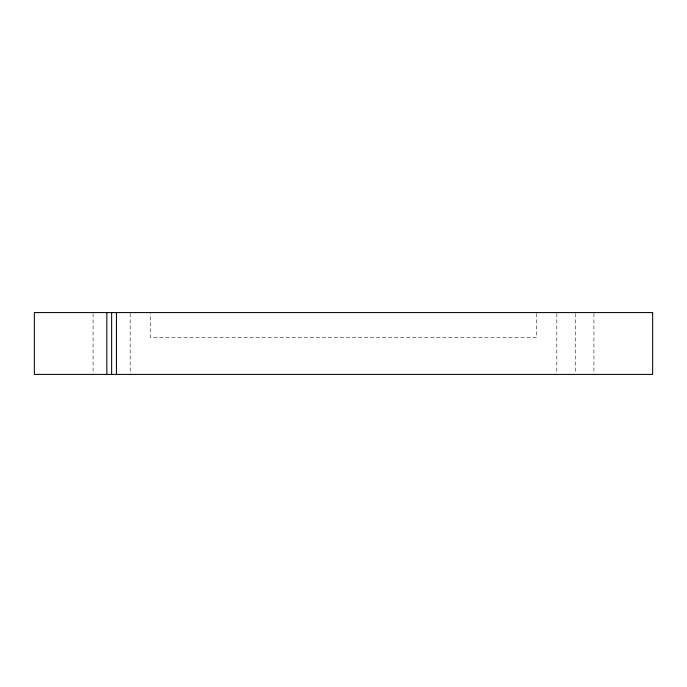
<?xml version="1.0" encoding="UTF-8"?>
<svg xmlns="http://www.w3.org/2000/svg" width="687" height="687" viewBox="0 0 687 687"><rect width="100%" height="100%" fill="white"/><g stroke="black" fill="none" stroke-linecap="round" stroke-linejoin="round"><path stroke-width="0.52" stroke-dasharray="3.44 2.58" d="M593.912 313.65L593.912 374.415M575.362 313.65L575.362 372.285M556.813 313.65L556.813 372.285M536.719 313.615L536.719 337.317L150.281 337.317L150.281 313.615M130.186 313.65L130.186 374.415M93.089 313.65L93.089 374.415"/><path stroke-width="1.03" d="M116.438 312.585L116.438 374.415M111.638 312.585L111.638 374.415M106.837 312.585L106.837 374.415M652.65 312.585L34.35 312.585L34.35 374.415L652.65 374.415L652.65 312.585"/></g></svg>
